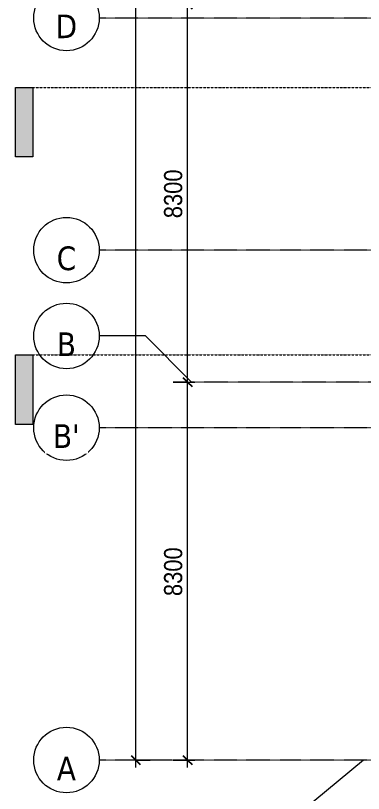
# Model space of a CAD drawing. Header units: millimetres. Extents: x 25998 to 252958, y -15958 to 83425.
# Drawn here: x 25998 to 33653, y 16503 to 33591 of the extents above; entities that cross this region are included whole.
import ezdxf

# ---------------------------------------------------------------- set-up
doc = ezdxf.new("R2010")
doc.units = ezdxf.units.MM
doc.linetypes.add('Dash Dot 3_16_', pattern=[7.9375, 4.7625, -1.5875, 0, -1.5875])
doc.linetypes.add('Grid Line', pattern=[22.225, 12.7, -3.175, 3.175, -3.175])
for name, color, linetype, lineweight in [('A-ANNO-DIMS', 211, 'Continuous', 9), ('A-ANNO-DIMS-160', 211, 'Continuous', 9), ('G-ANNO-SYMB', 111, 'Continuous', 9), ('G-ANNO-SYMB-1', 111, 'Dash Dot 3_16_', 18), ('G-IMPT', 8, 'Continuous', 9), ('M-EQPM', 50, 'Continuous', 9), ('S-GRID', 1, 'Continuous', 9), ('S-GRID-1', 1, 'Grid Line', 9), ('S-GRID-IDEN', 1, 'Continuous', 9)]:
    doc.layers.add(name, color=color, linetype=linetype, lineweight=lineweight)
doc.styles.add('Tahoma_B', font='tahomabd_0.ttf', dxfattribs={"height": 520})
doc.styles.add('UTM Avo', font='UTM Avo.ttf', dxfattribs={"width": 0.9, "height": 400})
doc.dimstyles.new('1_Dim_chi_tiet_2_5', dxfattribs={"dimscale": 304.8, "dimtxt": 399.720379, "dimasz": 0.629921, "dimexe": 0.524934, "dimexo": 0.0625, "dimgap": 0.052493, "dimtad": 1, "dimdec": 0, "dimrnd": 5, "dimzin": 0, "dimdsep": 46, "dimtxsty": 'UTM Avo', "dimblk1": 'OBLIQUE', "dimblk2": 'OBLIQUE', "dimsah": 1, "dimcen": 0.09, "dimdle": 0.524934, "dimazin": 0, "dimtfac": 1, "dimtdec": 4, "dimtix": 1, "dimtmove": 0, "dimatfit": 3, "dimfxl": 1.049869, "dimfxlon": 1, "dimtvp": 1, "dimtolj": 1, "dimtzin": 0, "dimarcsym": 2})

# ---------------------------------------------------------------- blocks, each defined once
blk = doc.blocks.new('TKTC_BE NGAM TANG HAM_260130 - TKTC_XREF_260130_MB BE NGAM TANG HAM_dwg-4017279-TKCS_MB TẦNG HẦM')
at = {"layer": 'G-IMPT'}
blk.add_line((-169499, -147535), (-174443, -151624), dxfattribs=at)
blk = doc.blocks.new('TKTC_BE NGAM TANG HAM_260130 - TKTC_BE NGAM TANG HAM_260130-2131746-TKCS_MB TẦNG HẦM')
blk.add_blockref('TKTC_BE NGAM TANG HAM_260130 - TKTC_XREF_260130_MB BE NGAM TANG HAM_dwg-4017279-TKCS_MB TẦNG HẦM', (169499, 147535))
blk = doc.blocks.new('Grid - M_Grid Head - Circle-353313-TKCS_MB TẦNG HẦM')
at = {"layer": 'S-GRID-IDEN'}
blk.add_circle((0, 0), 4.5, dxfattribs=at)
blk = doc.blocks.new('Section - 3_32_ x 3_8_-4701953-TKCS_MB TẦNG HẦM')
at = {"layer": 'G-ANNO-SYMB'}
blk.add_hatch(color=256, dxfattribs=at).paths.add_polyline_path([(0, 9.525), (0, 0), (-2.38125, 0), (-2.38125, 9.525)])
for p, q in [((0, 9.525), (-2.38125, 9.525)), ((-2.38125, 9.525), (-2.38125, 0)), ((0, 0), (0, 9.525)), ((-2.38125, 0), (0, 0))]:
    blk.add_line(p, q, dxfattribs=at)
blk = doc.blocks.new('DIMBLOCK24-TKCS_MB TẦNG HẦM')
at = {"layer": 'A-ANNO-DIMS-160', "lineweight": 25}
for p, q in [((29785, 25537), (29689, 25633)), ((29785, 25537), (29881, 25441)), ((29785, 17237), (29689, 17333)), ((29785, 17237), (29881, 17141))]:
    blk.add_line(p, q, dxfattribs=at)
at = {"layer": 'A-ANNO-DIMS-160'}
for p, q in [((29465, 25537), (29945, 25537)), ((29785, 25537), (29465, 25537)), ((29785, 17077), (29785, 25537)), ((29465, 17237), (29945, 17237)), ((29785, 17237), (29465, 17237))]:
    blk.add_line(p, q, dxfattribs=at)
at = {"layer": 'A-ANNO-DIMS-160', "color": 0, "insert": (29265, 20839), "char_height": 400, "width": 1314.64, "attachment_point": 1, "rotation": 90, "line_spacing_factor": 1.110334, "style": 'UTM Avo'}
blk.add_mtext('8300', dxfattribs=at)
blk = doc.blocks.new('_Oblique')
at = {"color": 0, "linetype": 'ByBlock', "lineweight": -2}
blk.add_line((-0.5, -0.5), (0.5, 0.5), dxfattribs=at)
blk = doc.blocks.new('DIMBLOCK25-TKCS_MB TẦNG HẦM')
at = {"layer": 'A-ANNO-DIMS-160'}
for p, q in [((29465, 33837), (29945, 33837)), ((29785, 33837), (29465, 33837)), ((29785, 25537), (29785, 33837)), ((29465, 25537), (29945, 25537)), ((29785, 25537), (29465, 25537))]:
    blk.add_line(p, q, dxfattribs=at)
at = {"layer": 'A-ANNO-DIMS-160', "lineweight": 25}
for p, q in [((29785, 33837), (29689, 33933)), ((29785, 33837), (29881, 33741)), ((29785, 25537), (29689, 25633)), ((29785, 25537), (29881, 25441))]:
    blk.add_line(p, q, dxfattribs=at)
at = {"layer": 'A-ANNO-DIMS-160', "color": 0, "insert": (29265, 29139), "char_height": 400, "width": 1314.64, "attachment_point": 1, "rotation": 90, "line_spacing_factor": 1.110334, "style": 'UTM Avo'}
blk.add_mtext('8300', dxfattribs=at)
blk = doc.blocks.new('DIMBLOCK32-TKCS_MB TẦNG HẦM')
at = {"layer": 'A-ANNO-DIMS-160', "lineweight": 25}
for p, q in [((28642, 78237), (28546, 78333)), ((28642, 78237), (28738, 78141)), ((28642, 17237), (28546, 17333)), ((28642, 17237), (28738, 17141))]:
    blk.add_line(p, q, dxfattribs=at)
at = {"layer": 'A-ANNO-DIMS-160'}
for p, q in [((28642, 17077), (28642, 78397)), ((28322, 78237), (28802, 78237)), ((28642, 78237), (28322, 78237)), ((28962, 17237), (28482, 17237)), ((28642, 17237), (28962, 17237))]:
    blk.add_line(p, q, dxfattribs=at)
at = {"layer": 'A-ANNO-DIMS-160', "color": 0, "insert": (28122, 47052), "char_height": 400, "width": 1643.29, "attachment_point": 1, "rotation": 90, "line_spacing_factor": 1.110334, "style": 'UTM Avo'}
blk.add_mtext('61000', dxfattribs=at)

msp = doc.modelspace()

# ---------------------------------------------------------------- linework, layer by layer
at = {"layer": 'G-ANNO-SYMB-1'}
msp.add_line((26379.4, 32011.5), (134566.1, 32011.5), dxfattribs=at)
at = {"layer": 'S-GRID'}
for p, q in [((28854.8, 26552.9), (27838.8, 26552.9)), ((29870.8, 25536.9), (28854.8, 26552.9))]:
    msp.add_line(p, q, dxfattribs=at)
at = {"layer": 'S-GRID-1'}
for p, q in [((31838.8, 33536.9), (27838.8, 33536.9)), ((128880.9, 33536.9), (31838.8, 33536.9)), ((31838.8, 28436.9), (27838.8, 28436.9)), ((128880.9, 28436.9), (31838.8, 28436.9)), ((33870.8, 25536.9), (29870.8, 25536.9)), ((31838.8, 24536.9), (27838.8, 24536.9)), ((128880.9, 24536.9), (31838.8, 24536.9)), ((31838.8, 17236.9), (27838.8, 17236.9)), ((128880.9, 17236.9), (31838.8, 17236.9))]:
    msp.add_line(p, q, dxfattribs=at)

# ---------------------------------------------------------------- block references
at = {"layer": 'G-ANNO-SYMB', "extrusion": (0, 0, -1), "xscale": 159.9999999999999, "yscale": 159.9999999999999, "zscale": 159.9999999999999, "rotation": 180}
for p in [(-26379.4, 32011.5), (-26379.4, 26135.3)]:
    msp.add_blockref('Section - 3_32_ x 3_8_-4701953-TKCS_MB TẦNG HẦM', p, dxfattribs=at)
at = {"layer": 'M-EQPM'}
msp.add_blockref('TKTC_BE NGAM TANG HAM_260130 - TKTC_BE NGAM TANG HAM_260130-2131746-TKCS_MB TẦNG HẦM', (33652.6, 17236.9), dxfattribs=at)
at = {"layer": 'S-GRID-IDEN', "xscale": 159.9999999999999, "yscale": 159.9999999999999, "zscale": 159.9999999999999, "rotation": 89.99999999999982}
for p in [(27118.8, 33536.9), (27118.8, 28436.9), (27118.8, 26552.9), (27118.8, 24536.9), (27118.8, 17236.9)]:
    msp.add_blockref('Grid - M_Grid Head - Circle-353313-TKCS_MB TẦNG HẦM', p, dxfattribs=at)

# ---------------------------------------------------------------- dimensions: what is measured, and where the dimension line sits
at = {"layer": 'A-ANNO-DIMS'}
for base, p1, p2, override, picture, middle in [((28641.9, 78236.9), (28961.9, 17236.9), (28321.9, 78236.9), {"dimpost": '<>', "dimfxl": 61003.357285}, 'DIMBLOCK32-TKCS_MB TẦNG HẦM', (28418.9, 47736.9)), ((29784.8, 33836.9), (29464.8, 25536.9), (29464.8, 33836.9), {"dimpost": '<>', "dimfxl": 8300}, 'DIMBLOCK25-TKCS_MB TẦNG HẦM', (29561.8, 29686.9)), ((29784.8, 25536.9), (29464.8, 17236.9), (29464.8, 25536.9), {"dimpost": '<>', "dimfxl": 8300}, 'DIMBLOCK24-TKCS_MB TẦNG HẦM', (29561.8, 21386.9))]:
    dim = msp.add_linear_dim(base=base, p1=p1, p2=p2, angle=90, dimstyle='1_Dim_chi_tiet_2_5', override=override, dxfattribs=at)
    dim.commit()
    dim.dimension.update_dxf_attribs({"geometry": picture, "text_midpoint": middle})

# ---------------------------------------------------------------- next in the draw order: texts
at = {"layer": 'S-GRID-IDEN', "char_height": 520, "attachment_point": 5, "line_spacing_factor": 0.996129, "style": 'Tahoma_B', "bg_fill": 3, "box_fill_scale": 1.25, "bg_fill_color": 256, "bg_fill_true_color": 13158600, "bg_fill_transparency": 0}
for s, insert, width in [('\\pt2031.9988,4063.9976,6096.0016,8128.0004,10159.9992,12191.998,14224.002,16256.0008,18287.9996,20319.9984,22352.0024,24384.0012,26416,28447.9988,30479.9976,32512.0016,34544.0004,36575.9992,38607.998,40640.002,42672.0008,44703.9996,46735.9984,48768.0024,50800.0012,52832,54863.9988,56895.9976,58928.0016,60960.0004,62991.9992,65023.998;D', (27117.4, 33353.6), 550.4), ('\\pt2031.9988,4063.9976,6096.0016,8128.0004,10159.9992,12191.998,14224.002,16256.0008,18287.9996,20319.9984,22352.0024,24384.0012,26416,28447.9988,30479.9976,32512.0016,34544.0004,36575.9992,38607.998,40640.002,42672.0008,44703.9996,46735.9984,48768.0024,50800.0012,52832,54863.9988,56895.9976,58928.0016,60960.0004,62991.9992,65023.998;C', (27117.4, 28253.6), 486.4), ('\\pt2031.9988,4063.9976,6096.0016,8128.0004,10159.9992,12191.998,14224.002,16256.0008,18287.9996,20319.9984,22352.0024,24384.0012,26416,28447.9988,30479.9976,32512.0016,34544.0004,36575.9992,38607.998,40640.002,42672.0008,44703.9996,46735.9984,48768.0024,50800.0012,52832,54863.9988,56895.9976,58928.0016,60960.0004,62991.9992,65023.998;B', (27117.4, 26369.6), 497.6), ("\\pt2031.9988,4063.9976,6096.0016,8128.0004,10159.9992,12191.998,14224.002,16256.0008,18287.9996,20319.9984,22352.0024,24384.0012,26416,28447.9988,30479.9976,32512.0016,34544.0004,36575.9992,38607.998,40640.002,42672.0008,44703.9996,46735.9984,48768.0024,50800.0012,52832,54863.9988,56895.9976,58928.0016,60960.0004,62991.9992,65023.998;B'", (27117.4, 24353.6), 688), ('\\pt2031.9988,4063.9976,6096.0016,8128.0004,10159.9992,12191.998,14224.002,16256.0008,18287.9996,20319.9984,22352.0024,24384.0012,26416,28447.9988,30479.9976,32512.0016,34544.0004,36575.9992,38607.998,40640.002,42672.0008,44703.9996,46735.9984,48768.0024,50800.0012,52832,54863.9988,56895.9976,58928.0016,60960.0004,62991.9992,65023.998;A', (27117.4, 17053.6), 497.6)]:
    msp.add_mtext(s, dxfattribs=dict(at, insert=insert, width=width))

# ---------------------------------------------------------------- next in the draw order: linework, layer by layer
at = {"layer": 'G-ANNO-SYMB-1'}
msp.add_line((26379.4, 26135.3), (134593.5, 26135.3), dxfattribs=at)

doc.saveas('drawing.dxf')
